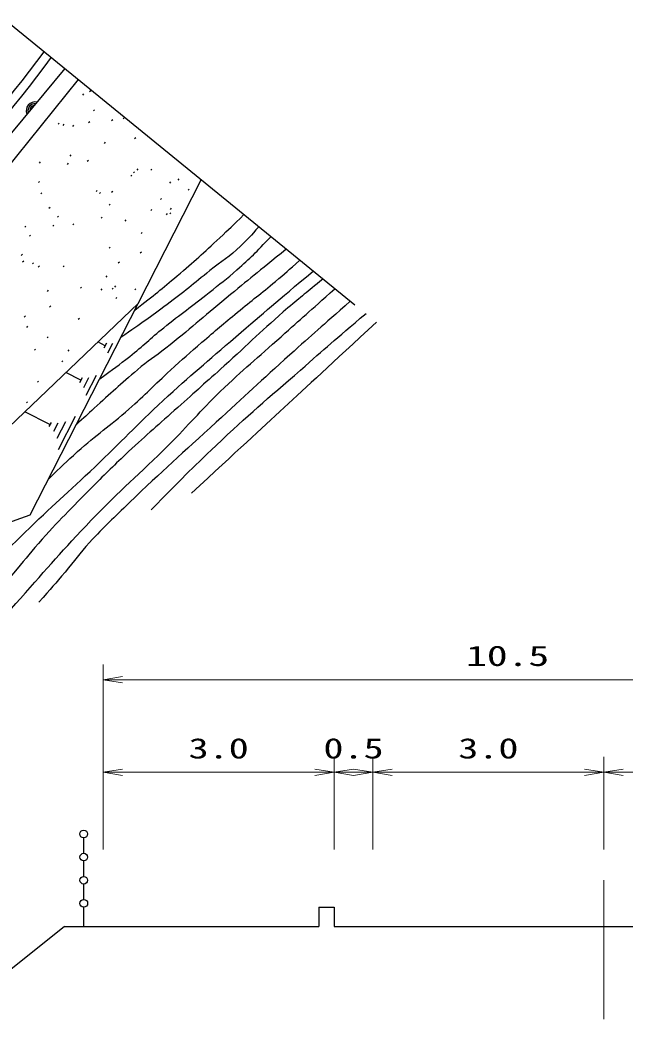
# Model space of a CAD drawing. Units: millimetres at full size, sheet at 1:1000, with parts at other scales. Extents: x 40000 to 680000, y 20000 to 380000.
# Drawn here: x 268540 to 307800, y 251303 to 316090 of the extents above; entities that cross this region are included whole.
import ezdxf
from ezdxf.enums import TextEntityAlignment as Align

# ---------------------------------------------------------------- set-up
doc = ezdxf.new("R2010")
doc.units = ezdxf.units.MM
doc.header["$LTSCALE"] = 1000
doc.linetypes.add('CHAIN', pattern=[18.5, 12, -1.5, 3.5, -1.5])
for name, color, linetype, lineweight in [('M-BGD', 7, 'Continuous', 25), ('M-BMK', 2, 'CHAIN', 13), ('M-BMK-OTRS', 5, 'Continuous', 25), ('M-STR-HTXT', 7, 'Continuous', 13)]:
    doc.layers.add(name, color=color, linetype=linetype, lineweight=lineweight)
doc.styles.add('ＭＳ ゴシック', font='')
doc.styles.get('ＭＳ ゴシック').set_extended_font_data('MS Gothic')

# ---------------------------------------------------------------- blocks, each defined once
blk = doc.blocks.new('open_arrow')
at = {"color": 0, "linetype": 'Continuous', "lineweight": -2}
blk.add_lwpolyline([(7.5, 1.25), (0, 0), (7.5, -1.25)], dxfattribs=at)

msp = doc.modelspace()

# ---------------------------------------------------------------- linework, layer by layer
at = {"layer": 'M-BGD'}
for p, q in [((272615, 311222), (272686, 311292)), ((273056, 311457), (273127, 311527)), ((273314, 310188), (273385, 310259)), ((275229, 309670), (275300, 309741)), ((271019, 309325), (271090, 309396)), ((271337, 309253), (271408, 309323)), ((271960, 309193), (272030, 309264)), ((272996, 309438), (273067, 309509)), ((274486, 309569), (274556, 309640)), ((275976, 308405), (276047, 308476)), ((274026, 308088), (274097, 308158)), ((271797, 307269), (271868, 307340)), ((269812, 306813), (269882, 306884)), ((271617, 306726), (271687, 306796)), ((272907, 306930), (272978, 307001)), ((275730, 305962), (275800, 306032)), ((275898, 306179), (275969, 306250)), ((276136, 306359), (276207, 306429)), ((277026, 306350), (277096, 306421)), ((269743, 305540), (269814, 305610)), ((278265, 305518), (278336, 305589)), ((278802, 305712), (278873, 305782)), ((269886, 304820), (269957, 304891)), ((273474, 304964), (273545, 305034)), ((273702, 304835), (273773, 304906)), ((274487, 304919), (274558, 304989)), ((277656, 304446), (277727, 304517)), ((279452, 305050), (279523, 305121)), ((270423, 303882), (270494, 303952)), ((274328, 304075), (274399, 304146)), ((278307, 303810), (278378, 303881)), ((270965, 303300), (271036, 303371)), ((273804, 303233), (273874, 303304)), ((277022, 303731), (277093, 303801)), ((278040, 303463), (278110, 303533)), ((278257, 303509), (278327, 303579)), ((268847, 302645), (268918, 302716)), ((270670, 302718), (270741, 302789)), ((271972, 302798), (272043, 302869)), ((275355, 303053), (275426, 303124)), ((269152, 302076), (269223, 302146)), ((276402, 302239), (276472, 302310)), ((274318, 301291), (274389, 301362)), ((268626, 300823), (268697, 300894)), ((276349, 300990), (276420, 301061)), ((268711, 300399), (268782, 300470)), ((269356, 300269), (269427, 300340)), ((269729, 300069), (269799, 300140)), ((271341, 300077), (271412, 300148)), ((274920, 300337), (274991, 300407)), ((274125, 299420), (274196, 299490)), ((272471, 298693), (272541, 298764)), ((274526, 298625), (274597, 298696)), ((274696, 298770), (274767, 298841)), ((270327, 298490), (270397, 298561)), ((273810, 298578), (273881, 298648)), ((274756, 298023), (274827, 298094)), ((275988, 298581), (276059, 298652)), ((270462, 297472), (270532, 297543)), ((268822, 296828), (268893, 296899)), ((272321, 296679), (272392, 296749)), ((268982, 296153), (269052, 296224)), ((270306, 295470), (270377, 295540)), ((274068, 294965), (273592, 295208)), ((274149, 295124), (273987, 294807)), ((274547, 295120), (274223, 294486)), ((269472, 294678), (269543, 294749)), ((271659, 294623), (271730, 294693)), ((271246, 293916), (271316, 293987)), ((272496, 292722), (271515, 293224)), ((272580, 292886), (272413, 292558)), ((272991, 292882), (272656, 292228)), ((273485, 293042), (272816, 291733)), ((269680, 292593), (269750, 292664)), ((268961, 291262), (269031, 291333)), ((270486, 289852), (268857, 290685)), ((272127, 290383), (271017, 288212)), ((270555, 289988), (270417, 289717)), ((270987, 289939), (270709, 289396)), ((271487, 290025), (270933, 288940)), ((272677, 262053), (272676, 263053)), ((272679, 260553), (272677, 261553)), ((272680, 259053), (272679, 260053)), ((272682, 257303), (272681, 258553)), ((287932, 258553), (287932, 257303)), ((287932, 258553), (288932, 258553)), ((288932, 258553), (288932, 257303)), ((271432, 257303), (266432, 253303))]:
    msp.add_line(p, q, dxfattribs=at)
for points in [[(271440, 312949), (264619, 304735), (258528, 298310), (254147, 294012), (247304, 288213), (241672, 283999), (236706, 280911), (230448, 277156), (223605, 274319), (216137, 271815), (209489, 270063), (206985, 269757)], [(272316, 312235), (266692, 305278), (262060, 299895), (256928, 294826), (249199, 288015)], [(249199, 288015), (257460, 279795), (276205, 297705), (280297, 305732)], [(257460, 279795), (269198, 283993), (276205, 297705)], [(288932, 257303), (291432, 257303), (306432, 257303), (321432, 257303), (326432, 257303), (329432, 257303), (330182, 257303), (331432, 264303)], [(271432, 257303), (273932, 257303), (287932, 257303)]]:
    msp.add_lwpolyline(points, dxfattribs=at)
for centre in [(272675, 263303), (272677, 261803), (272679, 260303), (272681, 258803)]:
    msp.add_circle(centre, 250, dxfattribs=at)
for centre, radius, start, end in [((169885, 388886), 125091, 300.19921, 323.24556), ((169885, 388886), 125691, 300.19921, 323.24556), ((269513, 310210), 567, 78.36544, 202.22047), ((269513, 310210), 453, 86.32483, 194.26108), ((269513, 310210), 340, 101.95021, 178.6357)]:
    msp.add_arc(centre, radius, start, end, dxfattribs=at)
for points, knots in [([(275987, 297278), (277329, 298324), (277692, 298609), (278749, 299505), (279849, 300437), (280450, 300980), (281503, 301966), (282123, 302547), (282324, 302736), (283074, 303470)], [0, 0, 0, 0, 1, 1, 1, 2, 2, 2, 3, 3, 3, 3]), ([(284036, 302686), (283505, 302070), (283333, 301891), (282843, 301420), (282130, 300734), (281642, 300450), (280868, 299834), (279785, 298972), (279194, 298468), (278087, 297637), (276934, 296771), (276538, 296501), (275077, 295498)], [0, 0, 0, 0, 1, 1, 1, 2, 2, 2, 3, 3, 3, 4, 4, 4, 4]), ([(273713, 292829), (274660, 293497), (274920, 293686), (275667, 294271), (276552, 294966), (276991, 295425), (277864, 296135), (278994, 297053), (279674, 297508), (280813, 298416), (281525, 298984), (281935, 299290), (282621, 299890), (283527, 300682), (283811, 300991), (284829, 302039)], [0, 0, 0, 0, 1, 1, 1, 2, 2, 2, 3, 3, 3, 4, 4, 4, 5, 5, 5, 5]), ([(285820, 301232), (283922, 299692), (283441, 299302), (281925, 298054), (280388, 296789), (279559, 296042), (278003, 294800), (277300, 294239), (276853, 293991), (276167, 293409), (275047, 292458), (274444, 291897), (273358, 290906), (272894, 290482), (272745, 290347), (272174, 289816)], [0, 0, 0, 0, 1, 1, 1, 2, 2, 2, 3, 3, 3, 4, 4, 4, 5, 5, 5, 5]), ([(270373, 286293), (271260, 287173), (271515, 287409), (272273, 288096), (273525, 289232), (274344, 289732), (275611, 290850), (276695, 291806), (277242, 292407), (278309, 293381), (279093, 294098), (279538, 294493), (280340, 295189), (281231, 295963), (281740, 296384), (282648, 297136), (283607, 297929), (284174, 298337), (285124, 299139), (285749, 299667), (285951, 299839), (286709, 300508)], [0, 0, 0, 0, 1, 1, 1, 2, 2, 2, 3, 3, 3, 4, 4, 4, 5, 5, 5, 6, 6, 6, 7, 7, 7, 7]), ([(257970, 269005), (258425, 270136), (258590, 270474), (259055, 271383), (259851, 272936), (260375, 273784), (261475, 275138), (262675, 276615), (263498, 277310), (264813, 278685), (266382, 280325), (267238, 281268), (268860, 282857), (270598, 284559), (271648, 285433), (273408, 287113), (275151, 288775), (276060, 289777), (277831, 291410), (279631, 293070), (280693, 293940), (282546, 295541), (284493, 297223), (285119, 297750), (287564, 299811)], [0, 0, 0, 0, 1, 1, 1, 2, 2, 2, 3, 3, 3, 4, 4, 4, 5, 5, 5, 6, 6, 6, 7, 7, 7, 8, 8, 8, 8]), ([(288201, 299292), (287097, 298406), (286808, 298159), (285931, 297414), (284266, 296000), (283408, 295123), (281786, 293659), (280616, 292602), (279956, 292014), (278782, 290961), (277534, 289841), (276805, 289246), (275583, 288096), (274654, 287222), (274139, 286726), (273247, 285815), (271859, 284399), (271051, 283633), (269742, 282144), (269095, 281408), (268768, 280967), (268129, 280224), (266884, 278778), (266090, 278052), (264874, 276581), (263832, 275319), (263274, 274588), (262343, 273243), (261974, 272709), (261742, 272418), (261481, 271824), (261295, 271403), (261235, 271231), (261091, 270711)], [0, 0, 0, 0, 1, 1, 1, 2, 2, 2, 3, 3, 3, 4, 4, 4, 5, 5, 5, 6, 6, 6, 7, 7, 7, 8, 8, 8, 9, 9, 9, 10, 10, 10, 11, 11, 11, 11]), ([(264290, 273660), (266349, 276058), (266882, 276677), (268574, 278583), (270345, 280580), (271315, 281720), (273163, 283646), (275063, 285625), (276262, 286598), (278198, 288541), (279521, 289869), (280194, 290681), (281536, 291990), (283023, 293441), (283939, 294164), (285486, 295551), (286845, 296770), (287273, 297151), (288973, 298663)], [0, 0, 0, 0, 1, 1, 1, 2, 2, 2, 3, 3, 3, 4, 4, 4, 5, 5, 5, 6, 6, 6, 6]), ([(289973, 297848), (288063, 296172), (287575, 295741), (286052, 294375), (284170, 292686), (283133, 291720), (281273, 290008), (279067, 287977), (277803, 286869), (275640, 284792), (274609, 283802), (274023, 283255), (273053, 282205), (272393, 281491), (272097, 281028), (271468, 280286), (270810, 279511), (270592, 279266), (269757, 278325)], [0, 0, 0, 0, 1, 1, 1, 2, 2, 2, 3, 3, 3, 4, 4, 4, 5, 5, 5, 6, 6, 6, 6]), ([(277059, 284333), (279047, 286368), (279592, 286911), (281273, 288505), (283349, 290476), (284584, 291503), (286738, 293387), (288391, 294833), (288921, 295290), (290994, 297059)], [0, 0, 0, 0, 1, 1, 1, 2, 2, 2, 3, 3, 3, 3])]:
    msp.add_open_spline(points, degree=3, knots=knots, dxfattribs=at)
msp.add_open_spline([(291683, 296500), (285675, 290951), (285675, 290951), (279667, 285402)], degree=3, dxfattribs=at)
at = {"layer": 'M-BMK'}
msp.add_line((306432, 260303), (306432, 251303), dxfattribs=at)
at = {"layer": 'M-BMK-OTRS'}
msp.add_line((267585, 316090), (290261, 297614), dxfattribs=at)
at = {"layer": 'M-STR-HTXT'}
for p, q in [((273932, 262303), (273932, 274303)), ((273932, 273303), (288932, 273303)), ((288932, 273303), (291432, 273303)), ((291432, 273303), (306432, 273303)), ((306432, 273303), (321432, 273303)), ((288932, 262303), (288932, 268303)), ((291432, 262303), (291432, 268303)), ((306432, 262303), (306432, 268303)), ((273932, 267303), (288932, 267303)), ((288932, 267303), (291432, 267303)), ((291432, 267303), (306432, 267303)), ((306432, 267303), (321432, 267303))]:
    msp.add_line(p, q, dxfattribs=at)

# ---------------------------------------------------------------- block references
at = {"layer": 'M-STR-HTXT', "xscale": 167, "yscale": 167}
for p in [(273932, 273303), (273932, 267303), (288932, 267303), (291432, 267303), (306432, 267303)]:
    msp.add_blockref('open_arrow', p, dxfattribs=at)
at = {"layer": 'M-STR-HTXT', "xscale": 167, "yscale": 167, "rotation": 180}
for p in [(288932, 267303), (291432, 267303), (306432, 267303)]:
    msp.add_blockref('open_arrow', p, dxfattribs=at)

# ---------------------------------------------------------------- texts
at = {"layer": 'M-STR-HTXT', "style": 'ＭＳ ゴシック'}
for s, width, p in [('10.5', 1.5, (300182, 273803)), ('3.0', 1.45, (281432, 267803)), ('0.5', 1.45, (290182, 267803)), ('3.0', 1.45, (298932, 267803))]:
    msp.add_text(s, height=1320, dxfattribs=dict(at, width=width)).set_placement(p, align=Align.BOTTOM_CENTER)

doc.saveas('drawing.dxf')
